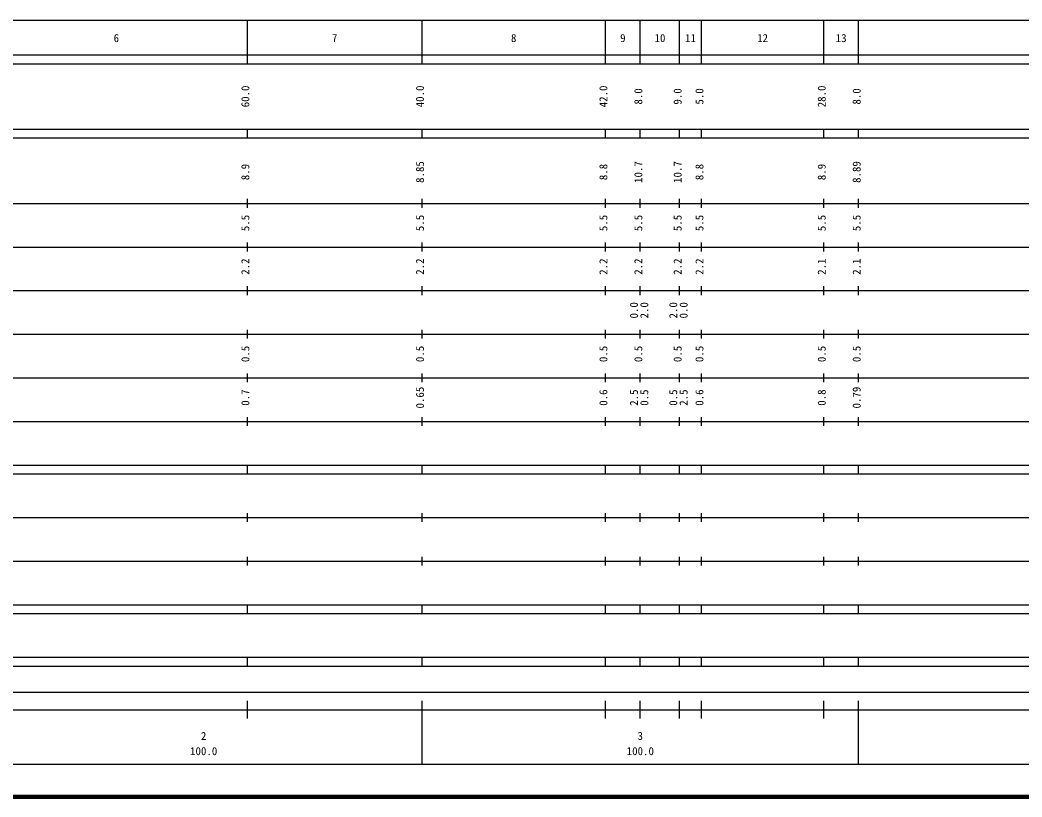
# Model space of a CAD drawing. Units: millimetres on the paper, enlarged 1000 times. Extents: x 40000 to 680000, y 20000 to 380000.
# Drawn here: x 175944 to 405402, y 20000 to 198000 of the extents above; entities that cross this region are included whole.
import ezdxf
from ezdxf.enums import TextEntityAlignment as Align

# ---------------------------------------------------------------- set-up
doc = ezdxf.new("R2010")
doc.units = ezdxf.units.MM
doc.header["$LTSCALE"] = 1000
doc.layers.add('M-TTL', color=2, linetype='Continuous', lineweight=140)
doc.layers.add('M-TTL-BAND', color=7, linetype='Continuous', lineweight=25)
doc.styles.add('ＭＳ ゴシック', font='')
doc.styles.get('ＭＳ ゴシック').set_extended_font_data('MS Gothic')

msp = doc.modelspace()

# ---------------------------------------------------------------- linework, layer by layer
at = {"layer": 'M-TTL'}
msp.add_line((40000, 20000), (680000, 20000), dxfattribs=at)
at = {"layer": 'M-TTL-BAND'}
for p, q in [((68000, 198000), (579000, 198000)), ((228000, 188000), (228000, 198000)), ((268000, 188000), (268000, 198000)), ((310000, 188000), (310000, 198000)), ((318000, 188000), (318000, 198000)), ((327000, 188000), (327000, 198000)), ((332000, 188000), (332000, 198000)), ((360000, 188000), (360000, 198000)), ((368000, 188000), (368000, 198000)), ((40000, 190000), (579000, 190000)), ((40000, 188000), (579000, 188000)), ((40000, 173000), (579000, 173000)), ((228000, 171000), (228000, 173000)), ((268000, 171000), (268000, 173000)), ((310000, 171000), (310000, 173000)), ((318000, 171000), (318000, 173000)), ((327000, 171000), (327000, 173000)), ((332000, 171000), (332000, 173000)), ((360000, 171000), (360000, 173000)), ((368000, 171000), (368000, 173000)), ((40000, 171000), (579000, 171000)), ((228000, 155000), (228000, 157000)), ((268000, 155000), (268000, 157000)), ((310000, 155000), (310000, 157000)), ((318000, 155000), (318000, 157000)), ((327000, 155000), (327000, 157000)), ((332000, 155000), (332000, 157000)), ((360000, 155000), (360000, 157000)), ((368000, 155000), (368000, 157000)), ((40000, 156000), (579000, 156000)), ((228000, 145000), (228000, 147000)), ((268000, 145000), (268000, 147000)), ((310000, 145000), (310000, 147000)), ((318000, 145000), (318000, 147000)), ((327000, 145000), (327000, 147000)), ((332000, 145000), (332000, 147000)), ((360000, 145000), (360000, 147000)), ((368000, 145000), (368000, 147000)), ((46000, 146000), (579000, 146000)), ((52000, 136000), (579000, 136000)), ((228000, 135000), (228000, 137000)), ((268000, 135000), (268000, 137000)), ((310000, 135000), (310000, 137000)), ((318000, 135000), (318000, 137000)), ((327000, 135000), (327000, 137000)), ((332000, 135000), (332000, 137000)), ((360000, 135000), (360000, 137000)), ((368000, 135000), (368000, 137000)), ((228000, 125000), (228000, 127000)), ((268000, 125000), (268000, 127000)), ((310000, 125000), (310000, 127000)), ((318000, 125000), (318000, 127000)), ((327000, 125000), (327000, 127000)), ((332000, 125000), (332000, 127000)), ((360000, 125000), (360000, 127000)), ((368000, 125000), (368000, 127000)), ((46000, 126000), (579000, 126000)), ((52000, 116000), (579000, 116000)), ((228000, 115000), (228000, 117000)), ((268000, 115000), (268000, 117000)), ((310000, 115000), (310000, 117000)), ((318000, 115000), (318000, 117000)), ((327000, 115000), (327000, 117000)), ((332000, 115000), (332000, 117000)), ((360000, 115000), (360000, 117000)), ((368000, 115000), (368000, 117000)), ((46000, 106000), (579000, 106000)), ((228000, 105000), (228000, 107000)), ((268000, 105000), (268000, 107000)), ((310000, 105000), (310000, 107000)), ((318000, 105000), (318000, 107000)), ((327000, 105000), (327000, 107000)), ((332000, 105000), (332000, 107000)), ((360000, 105000), (360000, 107000)), ((368000, 105000), (368000, 107000)), ((40000, 96000), (579000, 96000)), ((228000, 94000), (228000, 96000)), ((268000, 94000), (268000, 96000)), ((310000, 94000), (310000, 96000)), ((318000, 94000), (318000, 96000)), ((327000, 94000), (327000, 96000)), ((332000, 94000), (332000, 96000)), ((360000, 94000), (360000, 96000)), ((368000, 94000), (368000, 96000)), ((40000, 94000), (579000, 94000)), ((228000, 83000), (228000, 85000)), ((268000, 83000), (268000, 85000)), ((310000, 83000), (310000, 85000)), ((318000, 83000), (318000, 85000)), ((327000, 83000), (327000, 85000)), ((332000, 83000), (332000, 85000)), ((360000, 83000), (360000, 85000)), ((368000, 83000), (368000, 85000)), ((49000, 84000), (579000, 84000)), ((40000, 74000), (579000, 74000)), ((228000, 73000), (228000, 75000)), ((268000, 73000), (268000, 75000)), ((310000, 73000), (310000, 75000)), ((318000, 73000), (318000, 75000)), ((327000, 73000), (327000, 75000)), ((332000, 73000), (332000, 75000)), ((360000, 73000), (360000, 75000)), ((368000, 73000), (368000, 75000)), ((40000, 64000), (579000, 64000)), ((40000, 62000), (579000, 62000)), ((228000, 62000), (228000, 64000)), ((268000, 62000), (268000, 64000)), ((310000, 62000), (310000, 64000)), ((318000, 62000), (318000, 64000)), ((327000, 62000), (327000, 64000)), ((332000, 62000), (332000, 64000)), ((360000, 62000), (360000, 64000)), ((368000, 62000), (368000, 64000)), ((40000, 52000), (579000, 52000)), ((228000, 50000), (228000, 52000)), ((268000, 50000), (268000, 52000)), ((310000, 50000), (310000, 52000)), ((318000, 50000), (318000, 52000)), ((327000, 50000), (327000, 52000)), ((332000, 50000), (332000, 52000)), ((360000, 50000), (360000, 52000)), ((368000, 50000), (368000, 52000)), ((40000, 50000), (579000, 50000)), ((71000, 44000), (565000, 44000)), ((228000, 38000), (228000, 42000)), ((268000, 27500), (268000, 42000)), ((310000, 38000), (310000, 42000)), ((318000, 38000), (318000, 42000)), ((327000, 38000), (327000, 42000)), ((332000, 38000), (332000, 42000)), ((360000, 38000), (360000, 42000)), ((368000, 27500), (368000, 42000)), ((40000, 40000), (579000, 40000)), ((68000, 27500), (579000, 27500))]:
    msp.add_line(p, q, dxfattribs=at)

# ---------------------------------------------------------------- texts
at = {"layer": 'M-TTL-BAND', "style": 'ＭＳ ゴシック'}
for s, p in [('6', (198000, 192405)), ('7', (248000, 192405)), ('8', (289000, 192405)), ('9', (314000, 192405)), ('10', (322500, 192405)), ('11', (329500, 192405)), ('12', (346000, 192405)), ('13', (364000, 192405)), ('2', (218000, 32523)), ('3', (318000, 32523)), ('100.0', (218000, 29033)), ('100.0', (318000, 29033))]:
    msp.add_text(s, height=1833, dxfattribs=at).set_placement(p, align=Align.BOTTOM_CENTER)
for s, p in [('60.0', (229000, 180500)), ('40.0', (269000, 180500)), ('42.0', (311000, 180500)), ('8.0', (319000, 180500)), ('9.0', (328000, 180500)), ('5.0', (333000, 180500)), ('28.0', (361000, 180500)), ('8.0', (369000, 180500)), ('8.85', (269000, 163174)), ('10.7', (319000, 163174)), ('10.7', (328000, 163174)), ('8.89', (369000, 163174)), ('8.9', (229000, 163174)), ('8.8', (311000, 163174)), ('8.8', (333000, 163174)), ('8.9', (361000, 163174)), ('5.5', (229000, 151500)), ('5.5', (269000, 151500)), ('5.5', (311000, 151500)), ('5.5', (319000, 151500)), ('5.5', (328000, 151500)), ('5.5', (333000, 151500)), ('5.5', (361000, 151500)), ('5.5', (369000, 151500)), ('2.2', (229000, 141500)), ('2.2', (269000, 141500)), ('2.2', (311000, 141500)), ('2.2', (319000, 141500)), ('2.2', (328000, 141500)), ('2.2', (333000, 141500)), ('2.1', (361000, 141500)), ('2.1', (369000, 141500)), ('0.0', (318000, 131500)), ('2.0', (320370, 131500)), ('2.0', (327000, 131500)), ('0.0', (329370, 131500)), ('0.5', (229000, 121500)), ('0.5', (269000, 121500)), ('0.5', (311000, 121500)), ('0.5', (319000, 121500)), ('0.5', (328000, 121500)), ('0.5', (333000, 121500)), ('0.5', (361000, 121500)), ('0.5', (369000, 121500)), ('0.7', (229000, 111500)), ('0.65', (269000, 111500)), ('0.6', (311000, 111500)), ('2.5', (318000, 111500)), ('0.5', (320370, 111500)), ('0.5', (327000, 111500)), ('2.5', (329370, 111500)), ('0.6', (333000, 111500)), ('0.8', (361000, 111500)), ('0.79', (369000, 111500))]:
    msp.add_text(s, height=1833, rotation=90, dxfattribs=at).set_placement(p, align=Align.BOTTOM_CENTER)

doc.saveas('drawing.dxf')
